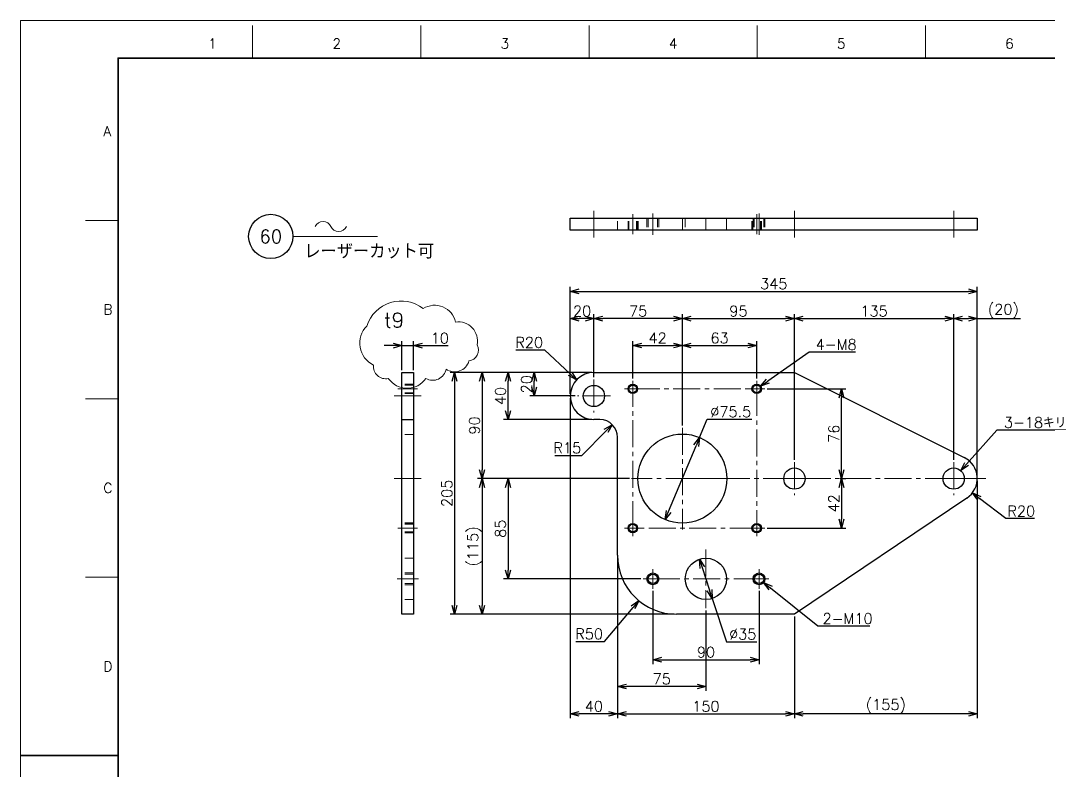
# Model space of a CAD drawing. Header units: millimetres. Extents: x 0 to 1764, y -17 to 1242.
# Drawn here: x 0 to 871, y 606 to 1242 of the extents above; entities that cross this region are included whole.
import ezdxf
from ezdxf import colors
from ezdxf.entities.mleader import LeaderData, LeaderLine
from ezdxf.enums import TextEntityAlignment as Align
from ezdxf.math import Vec2, Vec3

# ---------------------------------------------------------------- set-up
doc = ezdxf.new("R2010")
doc.units = ezdxf.units.MM
doc.header["$LTSCALE"] = 1.2
doc.header["$PDMODE"] = 99
doc.header["$PDSIZE"] = 1
doc.linetypes.add('CENTER2', pattern=[28.575, 19.05, -3.175, 3.175, -3.175])
doc.linetypes.add('HIDDEN', pattern=[9.525, 6.35, -3.175])
for name, color, linetype, lineweight in [('02_SLIM', 4, 'Continuous', 13), ('04_HIDDEN', 2, 'HIDDEN', 13), ('05_CENTER', 4, 'CENTER2', 13), ('08_DIM', 3, 'Continuous', 13), ('90_FRAME', 5, 'Continuous', 35)]:
    doc.layers.add(name, color=color, linetype=linetype, lineweight=lineweight)
doc.layers.add('10_DRAFT', color=8, linetype='Continuous', lineweight=0, plot=False)
doc.layers.add('91_BLANK', color=5, linetype='Continuous', lineweight=0, plot=False)
doc.styles.add('KSS_TXT', font='txt.shx', dxfattribs={"bigfont": 'extfont2.shx'})
doc.styles.get("Standard").update_dxf_attribs({"font": 'txt.shx', "bigfont": 'extfont2.shx'})
doc.dimstyles.new('KSS_DIM', dxfattribs={"dimscale": 3, "dimtxt": 3, "dimasz": 2.5, "dimexe": 1.25, "dimexo": 0.625, "dimtad": 1, "dimdsep": 46, "dimtxsty": 'KSS_TXT', "dimblk": 'OPEN30', "dimcen": 0, "dimazin": 2, "dimtfac": 0.75, "dimtmove": 0, "dimatfit": 3, "dimldrblk": 'OPEN30', "dimfxl": 1.25, "dimtolj": 1, "dimarcsym": 0})
doc.dimstyles.new('KSS_DIM$3', dxfattribs={"dimscale": 3, "dimtxt": 3, "dimasz": 2.5, "dimexe": 1.25, "dimexo": 0.625, "dimtad": 1, "dimtih": 1, "dimtoh": 1, "dimdsep": 46, "dimtxsty": 'KSS_TXT', "dimblk": 'OPEN30', "dimcen": 0, "dimazin": 2, "dimtfac": 0.75, "dimtofl": 0, "dimtmove": 0, "dimatfit": 3, "dimldrblk": 'OPEN30', "dimfxl": 1.25, "dimtolj": 1, "dimarcsym": 0})
doc.dimstyles.new('KSS_DIM$4', dxfattribs={"dimscale": 3, "dimtxt": 3, "dimasz": 2.5, "dimexe": 1.25, "dimexo": 0.625, "dimtad": 1, "dimtih": 1, "dimtoh": 1, "dimdsep": 46, "dimtxsty": 'KSS_TXT', "dimblk": 'OPEN30', "dimcen": 0, "dimse1": 1, "dimazin": 2, "dimtfac": 0.75, "dimtofl": 0, "dimtmove": 0, "dimatfit": 3, "dimldrblk": 'OPEN30', "dimfxl": 1.25, "dimtolj": 1, "dimarcsym": 0})

# ---------------------------------------------------------------- blocks, each defined once
blk = doc.blocks.new('AM_BALLOON1')
at = {"transparency": 16777216}
blk.add_circle((0, 0), 5, dxfattribs=at)
blk.add_attdef('B_NUMBER', text='', height=3, dxfattribs=at).set_placement((0, 0), align=Align.MIDDLE_CENTER)
blk = doc.blocks.new('_OPEN')
at = {"color": 0, "linetype": 'ByBlock'}
for p, q in [((-1, 0.17), (0, 0)), ((0, 0), (-1, -0.17)), ((0, 0), (-1, 0))]:
    blk.add_line(p, q, dxfattribs=at)
blk = doc.blocks.new('p1ba05')
for centre, start, end in [((-2.95, 0.29), 24.2276, 155.5758), ((0, 1.62), 204.2276, 335.5758)]:
    blk.add_arc(centre, 1.62, start, end)
blk = doc.blocks.new('_Open30')
at = {"color": 0, "linetype": 'ByBlock', "lineweight": -2}
for p, q in [((-1, 0.27), (0, 0)), ((0, 0), (-1, -0.27)), ((0, 0), (-1, 0))]:
    blk.add_line(p, q, dxfattribs=at)
blk = doc.blocks.new('*D143')
at = {"layer": '08_DIM', "color": 0, "lineweight": -2, "transparency": 16777216}
for p, q in [((506.05, 786.53), (506.05, 650.25)), ((656.05, 736.53), (656.05, 650.25)), ((513.55, 654), (648.55, 654))]:
    blk.add_line(p, q, dxfattribs=at)
at = {"layer": 'Defpoints', "color": 0, "transparency": 16777216}
for p in [(506.05, 788.41), (656.05, 738.41), (656.05, 654)]:
    blk.add_point(p, dxfattribs=at)
at = {"layer": '08_DIM', "color": 0, "lineweight": -2, "transparency": 16777216, "xscale": 7.5, "yscale": 7.5, "zscale": 7.5, "rotation": 180}
blk.add_blockref('_Open30', (506.05, 654), dxfattribs=at)
at = {"layer": '08_DIM', "color": 0, "lineweight": -2, "transparency": 16777216, "xscale": 7.5, "yscale": 7.5, "zscale": 7.5}
blk.add_blockref('_Open30', (656.05, 654), dxfattribs=at)
at = {"layer": '08_DIM', "color": 0, "transparency": 16777216, "insert": (581.05, 660.38), "char_height": 9, "attachment_point": 5, "style": 'KSS_TXT'}
blk.add_mtext('\\A1;150', dxfattribs=at)
blk = doc.blocks.new('M8Tz_1_1')
at = {"color": 0}
for radius in [4, 3.25]:
    blk.add_circle((0, 0), radius, dxfattribs=at)
at = {"layer": '05_CENTER'}
for p, q in [((6.92, 0), (-6.92, 0)), ((0, -6.92), (0, 6.92))]:
    blk.add_line(p, q, dxfattribs=at)
blk = doc.blocks.new('M10Tz_1_1')
at = {"color": 0}
for radius in [5, 4]:
    blk.add_circle((0, 0), radius, dxfattribs=at)
at = {"layer": '05_CENTER'}
for p, q in [((8.34, 0), (-8.34, 0)), ((0, -8.34), (0, 8.34))]:
    blk.add_line(p, q, dxfattribs=at)
blk = doc.blocks.new('*D169')
at = {"layer": '08_DIM', "color": 0, "lineweight": -2, "transparency": 16777216}
for p, q in [((323.25, 945.28), (323.25, 969.82)), ((333.25, 945.28), (333.25, 969.82)), ((315.75, 966.07), (308.25, 966.07)), ((323.25, 966.07), (333.25, 966.07)), ((340.75, 966.07), (362.5, 966.07))]:
    blk.add_line(p, q, dxfattribs=at)
at = {"layer": 'Defpoints', "color": 0, "transparency": 16777216}
for p in [(333.25, 966.07), (323.25, 943.41), (333.25, 943.41)]:
    blk.add_point(p, dxfattribs=at)
at = {"layer": '08_DIM', "color": 0, "lineweight": -2, "transparency": 16777216, "xscale": 7.5, "yscale": 7.5, "zscale": 7.5}
blk.add_blockref('_Open30', (323.25, 966.07), dxfattribs=at)
at = {"layer": '08_DIM', "color": 0, "lineweight": -2, "transparency": 16777216, "xscale": 7.5, "yscale": 7.5, "zscale": 7.5, "rotation": 180}
blk.add_blockref('_Open30', (333.25, 966.07), dxfattribs=at)
at = {"layer": '08_DIM', "color": 0, "transparency": 16777216, "insert": (355.38, 972.44), "char_height": 9, "attachment_point": 5, "style": 'KSS_TXT'}
blk.add_mtext('\\A1;10', dxfattribs=at)
blk = doc.blocks.new('*D170')
at = {"layer": '08_DIM', "color": 0, "lineweight": -2, "transparency": 16777216}
for p, q in [((516.11, 853.41), (409.5, 853.41)), ((413.25, 845.91), (413.25, 775.91)), ((525.83, 768.41), (409.5, 768.41))]:
    blk.add_line(p, q, dxfattribs=at)
at = {"layer": 'Defpoints', "color": 0, "transparency": 16777216}
for p in [(517.99, 853.41), (413.25, 768.41), (527.7, 768.41)]:
    blk.add_point(p, dxfattribs=at)
at = {"layer": '08_DIM', "color": 0, "lineweight": -2, "transparency": 16777216, "xscale": 7.5, "yscale": 7.5, "zscale": 7.5}
for p, rotation in [((413.25, 853.41), 90), ((413.25, 768.41), 270)]:
    blk.add_blockref('_Open30', p, dxfattribs=dict(at, rotation=rotation))
at = {"layer": '08_DIM', "color": 0, "transparency": 16777216, "insert": (406.88, 810.91), "char_height": 9, "attachment_point": 5, "rotation": 90, "style": 'KSS_TXT'}
blk.add_mtext('\\A1;85', dxfattribs=at)
blk = doc.blocks.new('*D171')
at = {"layer": '08_DIM', "color": 0, "lineweight": -2, "transparency": 16777216}
for p, q in [((466.05, 921.53), (466.05, 650.25)), ((506.05, 786.53), (506.05, 650.25)), ((498.55, 654), (473.55, 654))]:
    blk.add_line(p, q, dxfattribs=at)
at = {"layer": 'Defpoints', "color": 0, "transparency": 16777216}
for p in [(466.05, 923.41), (506.05, 788.41), (466.05, 654)]:
    blk.add_point(p, dxfattribs=at)
at = {"layer": '08_DIM', "color": 0, "lineweight": -2, "transparency": 16777216, "xscale": 7.5, "yscale": 7.5, "zscale": 7.5, "rotation": 180}
blk.add_blockref('_Open30', (466.05, 654), dxfattribs=at)
at = {"layer": '08_DIM', "color": 0, "lineweight": -2, "transparency": 16777216, "xscale": 7.5, "yscale": 7.5, "zscale": 7.5}
blk.add_blockref('_Open30', (506.05, 654), dxfattribs=at)
at = {"layer": '08_DIM', "color": 0, "transparency": 16777216, "insert": (486.05, 660.38), "char_height": 9, "attachment_point": 5, "style": 'KSS_TXT'}
blk.add_mtext('\\A1;40', dxfattribs=at)
blk = doc.blocks.new('*D179')
at = {"layer": '08_DIM', "color": 0, "lineweight": -2, "transparency": 16777216}
for p, q in [((466.05, 925.28), (466.05, 1015.85)), ((473.55, 1012.1), (803.55, 1012.1)), ((811.05, 855.28), (811.05, 1015.85))]:
    blk.add_line(p, q, dxfattribs=at)
at = {"layer": 'Defpoints', "color": 0, "transparency": 16777216}
for p in [(811.05, 1012.1), (466.05, 923.41), (811.05, 853.41)]:
    blk.add_point(p, dxfattribs=at)
at = {"layer": '08_DIM', "color": 0, "lineweight": -2, "transparency": 16777216, "xscale": 7.5, "yscale": 7.5, "zscale": 7.5, "rotation": 180}
blk.add_blockref('_Open30', (466.05, 1012.1), dxfattribs=at)
at = {"layer": '08_DIM', "color": 0, "lineweight": -2, "transparency": 16777216, "xscale": 7.5, "yscale": 7.5, "zscale": 7.5}
blk.add_blockref('_Open30', (811.05, 1012.1), dxfattribs=at)
at = {"layer": '08_DIM', "color": 0, "transparency": 16777216, "insert": (638.55, 1018.48), "char_height": 9, "attachment_point": 5, "style": 'KSS_TXT'}
blk.add_mtext('\\A1;345', dxfattribs=at)
blk = doc.blocks.new('*D180')
at = {"layer": '08_DIM', "color": 0, "lineweight": -2, "transparency": 16777216}
for p, q in [((466.05, 925.28), (466.05, 992.72)), ((478.55, 988.97), (473.55, 988.97)), ((486.05, 939.32), (486.05, 992.72))]:
    blk.add_line(p, q, dxfattribs=at)
at = {"layer": 'Defpoints', "color": 0, "transparency": 16777216}
for p in [(466.05, 988.97), (486.05, 937.44), (466.05, 923.41)]:
    blk.add_point(p, dxfattribs=at)
at = {"layer": '08_DIM', "color": 0, "lineweight": -2, "transparency": 16777216, "xscale": 7.5, "yscale": 7.5, "zscale": 7.5, "rotation": 180}
blk.add_blockref('_Open30', (466.05, 988.97), dxfattribs=at)
at = {"layer": '08_DIM', "color": 0, "lineweight": -2, "transparency": 16777216, "xscale": 7.5, "yscale": 7.5, "zscale": 7.5}
blk.add_blockref('_Open30', (486.05, 988.97), dxfattribs=at)
at = {"layer": '08_DIM', "color": 0, "transparency": 16777216, "insert": (476.05, 995.34), "char_height": 9, "attachment_point": 5, "style": 'KSS_TXT'}
blk.add_mtext('\\A1;20', dxfattribs=at)
blk = doc.blocks.new('*D181')
at = {"layer": '08_DIM', "color": 0, "lineweight": -2, "transparency": 16777216}
for p, q in [((656.05, 869.32), (656.05, 992.72)), ((663.55, 988.97), (783.55, 988.97)), ((791.05, 869.32), (791.05, 992.72))]:
    blk.add_line(p, q, dxfattribs=at)
at = {"layer": 'Defpoints', "color": 0, "transparency": 16777216}
for p in [(791.05, 988.97), (656.05, 867.44), (791.05, 867.44)]:
    blk.add_point(p, dxfattribs=at)
at = {"layer": '08_DIM', "color": 0, "lineweight": -2, "transparency": 16777216, "xscale": 7.5, "yscale": 7.5, "zscale": 7.5, "rotation": 180}
blk.add_blockref('_Open30', (656.05, 988.97), dxfattribs=at)
at = {"layer": '08_DIM', "color": 0, "lineweight": -2, "transparency": 16777216, "xscale": 7.5, "yscale": 7.5, "zscale": 7.5}
blk.add_blockref('_Open30', (791.05, 988.97), dxfattribs=at)
at = {"layer": '08_DIM', "color": 0, "transparency": 16777216, "insert": (723.55, 995.34), "char_height": 9, "attachment_point": 5, "style": 'KSS_TXT'}
blk.add_mtext('\\A1;135', dxfattribs=at)
blk = doc.blocks.new('*D182')
at = {"layer": '08_DIM', "color": 0, "lineweight": -2, "transparency": 16777216}
for p, q in [((561.05, 898.34), (561.05, 992.72)), ((568.55, 988.97), (648.55, 988.97)), ((656.05, 869.32), (656.05, 992.72))]:
    blk.add_line(p, q, dxfattribs=at)
at = {"layer": 'Defpoints', "color": 0, "transparency": 16777216}
for p in [(656.05, 988.97), (561.05, 896.46), (656.05, 867.44)]:
    blk.add_point(p, dxfattribs=at)
at = {"layer": '08_DIM', "color": 0, "lineweight": -2, "transparency": 16777216, "xscale": 7.5, "yscale": 7.5, "zscale": 7.5, "rotation": 180}
blk.add_blockref('_Open30', (561.05, 988.97), dxfattribs=at)
at = {"layer": '08_DIM', "color": 0, "lineweight": -2, "transparency": 16777216, "xscale": 7.5, "yscale": 7.5, "zscale": 7.5}
blk.add_blockref('_Open30', (656.05, 988.97), dxfattribs=at)
at = {"layer": '08_DIM', "color": 0, "transparency": 16777216, "insert": (608.55, 995.34), "char_height": 9, "attachment_point": 5, "style": 'KSS_TXT'}
blk.add_mtext('\\A1;95', dxfattribs=at)
blk = doc.blocks.new('*D183')
at = {"layer": '08_DIM', "color": 0, "lineweight": -2, "transparency": 16777216}
for p, q in [((484.17, 943.41), (364.08, 943.41)), ((367.83, 935.91), (367.83, 745.91)), ((554.17, 738.41), (364.08, 738.41))]:
    blk.add_line(p, q, dxfattribs=at)
at = {"layer": 'Defpoints', "color": 0, "transparency": 16777216}
for p in [(486.05, 943.41), (367.83, 738.41), (556.05, 738.41)]:
    blk.add_point(p, dxfattribs=at)
at = {"layer": '08_DIM', "color": 0, "lineweight": -2, "transparency": 16777216, "xscale": 7.5, "yscale": 7.5, "zscale": 7.5}
for p, rotation in [((367.83, 943.41), 90), ((367.83, 738.41), 270)]:
    blk.add_blockref('_Open30', p, dxfattribs=dict(at, rotation=rotation))
at = {"layer": '08_DIM', "color": 0, "transparency": 16777216, "insert": (361.45, 840.91), "char_height": 9, "attachment_point": 5, "rotation": 90, "style": 'KSS_TXT'}
blk.add_mtext('\\A1;205', dxfattribs=at)
blk = doc.blocks.new('*D184')
at = {"layer": '08_DIM', "color": 0, "lineweight": -2, "transparency": 16777216}
for p, q in [((516.11, 853.41), (387.44, 853.41)), ((391.19, 845.91), (391.19, 745.91)), ((554.17, 738.41), (387.44, 738.41))]:
    blk.add_line(p, q, dxfattribs=at)
at = {"layer": 'Defpoints', "color": 0, "transparency": 16777216}
for p in [(517.99, 853.41), (391.19, 738.41), (556.05, 738.41)]:
    blk.add_point(p, dxfattribs=at)
at = {"layer": '08_DIM', "color": 0, "lineweight": -2, "transparency": 16777216, "xscale": 7.5, "yscale": 7.5, "zscale": 7.5}
for p, rotation in [((391.19, 853.41), 90), ((391.19, 738.41), 270)]:
    blk.add_blockref('_Open30', p, dxfattribs=dict(at, rotation=rotation))
at = {"layer": '08_DIM', "color": 0, "transparency": 16777216, "insert": (384.82, 795.91), "char_height": 9, "attachment_point": 5, "rotation": 90, "style": 'KSS_TXT'}
blk.add_mtext('\\A1;(115)', dxfattribs=at)
blk = doc.blocks.new('*D185')
at = {"layer": '08_DIM', "color": 0, "lineweight": -2, "transparency": 16777216}
for p, q in [((811.05, 851.53), (811.05, 650.25)), ((656.05, 736.53), (656.05, 650.25)), ((803.55, 654), (663.55, 654))]:
    blk.add_line(p, q, dxfattribs=at)
at = {"layer": 'Defpoints', "color": 0, "transparency": 16777216}
for p in [(811.05, 853.41), (656.05, 738.41), (656.05, 654)]:
    blk.add_point(p, dxfattribs=at)
at = {"layer": '08_DIM', "color": 0, "lineweight": -2, "transparency": 16777216, "xscale": 7.5, "yscale": 7.5, "zscale": 7.5, "rotation": 180}
blk.add_blockref('_Open30', (656.05, 654), dxfattribs=at)
at = {"layer": '08_DIM', "color": 0, "lineweight": -2, "transparency": 16777216, "xscale": 7.5, "yscale": 7.5, "zscale": 7.5}
blk.add_blockref('_Open30', (811.05, 654), dxfattribs=at)
at = {"layer": '08_DIM', "color": 0, "transparency": 16777216, "insert": (733.55, 660.38), "char_height": 9, "attachment_point": 5, "style": 'KSS_TXT'}
blk.add_mtext('\\A1;(155)', dxfattribs=at)
blk = doc.blocks.new('*D186')
at = {"layer": '08_DIM', "color": 0, "lineweight": -2, "transparency": 16777216}
for p, q in [((536.05, 758.19), (536.05, 696.13)), ((626.05, 758.19), (626.05, 696.13)), ((543.55, 699.88), (618.55, 699.88))]:
    blk.add_line(p, q, dxfattribs=at)
at = {"layer": 'Defpoints', "color": 0, "transparency": 16777216}
for p in [(536.05, 760.07), (626.05, 760.07), (626.05, 699.88)]:
    blk.add_point(p, dxfattribs=at)
at = {"layer": '08_DIM', "color": 0, "lineweight": -2, "transparency": 16777216, "xscale": 7.5, "yscale": 7.5, "zscale": 7.5, "rotation": 180}
blk.add_blockref('_Open30', (536.05, 699.88), dxfattribs=at)
at = {"layer": '08_DIM', "color": 0, "lineweight": -2, "transparency": 16777216, "xscale": 7.5, "yscale": 7.5, "zscale": 7.5}
blk.add_blockref('_Open30', (626.05, 699.88), dxfattribs=at)
at = {"layer": '08_DIM', "color": 0, "transparency": 16777216, "insert": (581.05, 706.25), "char_height": 9, "attachment_point": 5, "style": 'KSS_TXT'}
blk.add_mtext('\\A1;90', dxfattribs=at)
blk = doc.blocks.new('*D187')
at = {"layer": '08_DIM', "color": 0, "lineweight": -2, "transparency": 16777216}
for p, q in [((506.05, 786.53), (506.05, 673.46)), ((581.05, 741.7), (581.05, 673.46)), ((573.55, 677.21), (513.55, 677.21))]:
    blk.add_line(p, q, dxfattribs=at)
at = {"layer": 'Defpoints', "color": 0, "transparency": 16777216}
for p in [(506.05, 788.41), (581.05, 743.58), (506.05, 677.21)]:
    blk.add_point(p, dxfattribs=at)
at = {"layer": '08_DIM', "color": 0, "lineweight": -2, "transparency": 16777216, "xscale": 7.5, "yscale": 7.5, "zscale": 7.5, "rotation": 180}
blk.add_blockref('_Open30', (506.05, 677.21), dxfattribs=at)
at = {"layer": '08_DIM', "color": 0, "lineweight": -2, "transparency": 16777216, "xscale": 7.5, "yscale": 7.5, "zscale": 7.5}
blk.add_blockref('_Open30', (581.05, 677.21), dxfattribs=at)
at = {"layer": '08_DIM', "color": 0, "transparency": 16777216, "insert": (543.55, 683.58), "char_height": 9, "attachment_point": 5, "style": 'KSS_TXT'}
blk.add_mtext('\\A1;75', dxfattribs=at)
blk = doc.blocks.new('*D188')
at = {"layer": '08_DIM', "color": 0, "lineweight": -2, "transparency": 16777216}
for p, q in [((486.05, 939.32), (486.05, 992.72)), ((553.55, 988.97), (493.55, 988.97)), ((561.05, 898.34), (561.05, 992.72))]:
    blk.add_line(p, q, dxfattribs=at)
at = {"layer": 'Defpoints', "color": 0, "transparency": 16777216}
for p in [(486.05, 988.97), (486.05, 937.44), (561.05, 896.46)]:
    blk.add_point(p, dxfattribs=at)
at = {"layer": '08_DIM', "color": 0, "lineweight": -2, "transparency": 16777216, "xscale": 7.5, "yscale": 7.5, "zscale": 7.5, "rotation": 180}
blk.add_blockref('_Open30', (486.05, 988.97), dxfattribs=at)
at = {"layer": '08_DIM', "color": 0, "lineweight": -2, "transparency": 16777216, "xscale": 7.5, "yscale": 7.5, "zscale": 7.5}
blk.add_blockref('_Open30', (561.05, 988.97), dxfattribs=at)
at = {"layer": '08_DIM', "color": 0, "transparency": 16777216, "insert": (523.55, 995.34), "char_height": 9, "attachment_point": 5, "style": 'KSS_TXT'}
blk.add_mtext('\\A1;75', dxfattribs=at)
blk = doc.blocks.new('*D189')
at = {"layer": '08_DIM', "color": 0, "lineweight": -2, "transparency": 16777216}
for p, q in [((561.05, 932.34), (561.05, 969.94)), ((624.05, 938.2), (624.05, 969.94)), ((568.55, 966.19), (616.55, 966.19))]:
    blk.add_line(p, q, dxfattribs=at)
at = {"layer": 'Defpoints', "color": 0, "transparency": 16777216}
for p in [(624.05, 966.19), (624.05, 936.33), (561.05, 930.46)]:
    blk.add_point(p, dxfattribs=at)
at = {"layer": '08_DIM', "color": 0, "lineweight": -2, "transparency": 16777216, "xscale": 7.5, "yscale": 7.5, "zscale": 7.5, "rotation": 180}
blk.add_blockref('_Open30', (561.05, 966.19), dxfattribs=at)
at = {"layer": '08_DIM', "color": 0, "lineweight": -2, "transparency": 16777216, "xscale": 7.5, "yscale": 7.5, "zscale": 7.5}
blk.add_blockref('_Open30', (624.05, 966.19), dxfattribs=at)
at = {"layer": '08_DIM', "color": 0, "transparency": 16777216, "insert": (592.55, 972.56), "char_height": 9, "attachment_point": 5, "style": 'KSS_TXT'}
blk.add_mtext('\\A1;63', dxfattribs=at)
blk = doc.blocks.new('*D190')
at = {"layer": '08_DIM', "color": 0, "lineweight": -2, "transparency": 16777216}
for p, q in [((632.84, 929.41), (699.62, 929.41)), ((695.87, 860.91), (695.87, 921.91)), ((694.69, 853.41), (699.62, 853.41))]:
    blk.add_line(p, q, dxfattribs=at)
at = {"layer": 'Defpoints', "color": 0, "transparency": 16777216}
for p in [(630.97, 929.41), (695.87, 929.41), (692.81, 853.41)]:
    blk.add_point(p, dxfattribs=at)
at = {"layer": '08_DIM', "color": 0, "lineweight": -2, "transparency": 16777216, "xscale": 7.5, "yscale": 7.5, "zscale": 7.5}
for p, rotation in [((695.87, 929.41), 90), ((695.87, 853.41), 270)]:
    blk.add_blockref('_Open30', p, dxfattribs=dict(at, rotation=rotation))
at = {"layer": '08_DIM', "color": 0, "transparency": 16777216, "insert": (689.49, 891.41), "char_height": 9, "attachment_point": 5, "rotation": 90, "style": 'KSS_TXT'}
blk.add_mtext('\\A1;76', dxfattribs=at)
blk = doc.blocks.new('*D191')
at = {"layer": '08_DIM', "color": 0, "lineweight": -2, "transparency": 16777216}
for p, q in [((484.17, 943.41), (431.6, 943.41)), ((435.35, 930.91), (435.35, 935.91)), ((470.13, 923.41), (431.6, 923.41))]:
    blk.add_line(p, q, dxfattribs=at)
at = {"layer": 'Defpoints', "color": 0, "transparency": 16777216}
for p in [(435.35, 943.41), (486.05, 943.41), (472.01, 923.41)]:
    blk.add_point(p, dxfattribs=at)
at = {"layer": '08_DIM', "color": 0, "lineweight": -2, "transparency": 16777216, "xscale": 7.5, "yscale": 7.5, "zscale": 7.5}
for p, rotation in [((435.35, 943.41), 90), ((435.35, 923.41), 270)]:
    blk.add_blockref('_Open30', p, dxfattribs=dict(at, rotation=rotation))
at = {"layer": '08_DIM', "color": 0, "transparency": 16777216, "insert": (428.98, 933.41), "char_height": 9, "attachment_point": 5, "rotation": 90, "style": 'KSS_TXT'}
blk.add_mtext('\\A1;20', dxfattribs=at)
blk = doc.blocks.new('*D192')
at = {"layer": '08_DIM', "color": 0, "lineweight": -2, "transparency": 16777216}
for p, q in [((484.17, 943.41), (409.5, 943.41)), ((413.25, 910.91), (413.25, 935.91)), ((484.17, 903.41), (409.5, 903.41))]:
    blk.add_line(p, q, dxfattribs=at)
at = {"layer": 'Defpoints', "color": 0, "transparency": 16777216}
for p in [(413.25, 943.41), (486.05, 943.41), (486.05, 903.41)]:
    blk.add_point(p, dxfattribs=at)
at = {"layer": '08_DIM', "color": 0, "lineweight": -2, "transparency": 16777216, "xscale": 7.5, "yscale": 7.5, "zscale": 7.5}
for p, rotation in [((413.25, 943.41), 90), ((413.25, 903.41), 270)]:
    blk.add_blockref('_Open30', p, dxfattribs=dict(at, rotation=rotation))
at = {"layer": '08_DIM', "color": 0, "transparency": 16777216, "insert": (406.88, 923.41), "char_height": 9, "attachment_point": 5, "rotation": 90, "style": 'KSS_TXT'}
blk.add_mtext('\\A1;40', dxfattribs=at)
blk = doc.blocks.new('*D193')
at = {"layer": '08_DIM', "color": 0, "lineweight": -2, "transparency": 16777216}
for p, q in [((484.17, 943.41), (387.44, 943.41)), ((391.19, 935.91), (391.19, 860.91)), ((516.11, 853.41), (387.44, 853.41))]:
    blk.add_line(p, q, dxfattribs=at)
at = {"layer": 'Defpoints', "color": 0, "transparency": 16777216}
for p in [(486.05, 943.41), (391.19, 853.41), (517.99, 853.41)]:
    blk.add_point(p, dxfattribs=at)
at = {"layer": '08_DIM', "color": 0, "lineweight": -2, "transparency": 16777216, "xscale": 7.5, "yscale": 7.5, "zscale": 7.5}
for p, rotation in [((391.19, 943.41), 90), ((391.19, 853.41), 270)]:
    blk.add_blockref('_Open30', p, dxfattribs=dict(at, rotation=rotation))
at = {"layer": '08_DIM', "color": 0, "transparency": 16777216, "insert": (384.82, 898.41), "char_height": 9, "attachment_point": 5, "rotation": 90, "style": 'KSS_TXT'}
blk.add_mtext('\\A1;90', dxfattribs=at)
blk = doc.blocks.new('*D194')
at = {"layer": '08_DIM', "color": 0, "lineweight": -2, "transparency": 16777216}
for p, q in [((519.05, 938.2), (519.05, 969.94)), ((561.05, 932.34), (561.05, 969.94)), ((526.55, 966.19), (553.55, 966.19))]:
    blk.add_line(p, q, dxfattribs=at)
at = {"layer": 'Defpoints', "color": 0, "transparency": 16777216}
for p in [(561.05, 966.19), (519.05, 936.33), (561.05, 930.46)]:
    blk.add_point(p, dxfattribs=at)
at = {"layer": '08_DIM', "color": 0, "lineweight": -2, "transparency": 16777216, "xscale": 7.5, "yscale": 7.5, "zscale": 7.5, "rotation": 180}
blk.add_blockref('_Open30', (519.05, 966.19), dxfattribs=at)
at = {"layer": '08_DIM', "color": 0, "lineweight": -2, "transparency": 16777216, "xscale": 7.5, "yscale": 7.5, "zscale": 7.5}
blk.add_blockref('_Open30', (561.05, 966.19), dxfattribs=at)
at = {"layer": '08_DIM', "color": 0, "transparency": 16777216, "insert": (540.05, 972.56), "char_height": 9, "attachment_point": 5, "style": 'KSS_TXT'}
blk.add_mtext('\\A1;42', dxfattribs=at)
blk = doc.blocks.new('*D195')
at = {"layer": '08_DIM', "color": 0, "lineweight": -2, "transparency": 16777216}
for p, q in [((694.69, 853.41), (699.62, 853.41)), ((695.87, 845.91), (695.87, 818.91)), ((632.84, 811.41), (699.62, 811.41))]:
    blk.add_line(p, q, dxfattribs=at)
at = {"layer": 'Defpoints', "color": 0, "transparency": 16777216}
for p in [(692.81, 853.41), (630.97, 811.41), (695.87, 811.41)]:
    blk.add_point(p, dxfattribs=at)
at = {"layer": '08_DIM', "color": 0, "lineweight": -2, "transparency": 16777216, "xscale": 7.5, "yscale": 7.5, "zscale": 7.5}
for p, rotation in [((695.87, 853.41), 90), ((695.87, 811.41), 270)]:
    blk.add_blockref('_Open30', p, dxfattribs=dict(at, rotation=rotation))
at = {"layer": '08_DIM', "color": 0, "transparency": 16777216, "insert": (689.49, 832.41), "char_height": 9, "attachment_point": 5, "rotation": 90, "style": 'KSS_TXT'}
blk.add_mtext('\\A1;42', dxfattribs=at)
blk = doc.blocks.new('*D196')
at = {"layer": '08_DIM', "color": 0, "lineweight": -2, "transparency": 16777216}
for p, q in [((835.2, 819.44), (812.84, 836.64)), ((859.58, 819.44), (835.2, 819.44))]:
    blk.add_line(p, q, dxfattribs=at)
at = {"layer": 'Defpoints', "color": 0, "transparency": 16777216}
for p in [(791.05, 853.41), (806.9, 841.21)]:
    blk.add_point(p, dxfattribs=at)
at = {"layer": '08_DIM', "color": 0, "lineweight": -2, "transparency": 16777216, "xscale": 7.5, "yscale": 7.5, "zscale": 7.5, "rotation": 142.4337207721299}
blk.add_blockref('_Open30', (806.9, 841.21), dxfattribs=at)
at = {"layer": '08_DIM', "color": 0, "transparency": 16777216, "insert": (848.33, 825.82), "char_height": 9, "attachment_point": 5, "style": 'KSS_TXT'}
blk.add_mtext('\\A1;R20', dxfattribs=at)
blk = doc.blocks.new('*D197')
at = {"layer": '08_DIM', "color": 0, "lineweight": -2, "transparency": 16777216}
for p, q in [((419.92, 962.4), (444.3, 962.4)), ((444.3, 962.4), (465.95, 942.18))]:
    blk.add_line(p, q, dxfattribs=at)
at = {"layer": 'Defpoints', "color": 0, "transparency": 16777216}
for p in [(471.43, 937.06), (486.05, 923.41)]:
    blk.add_point(p, dxfattribs=at)
at = {"layer": '08_DIM', "color": 0, "lineweight": -2, "transparency": 16777216, "xscale": 7.5, "yscale": 7.5, "zscale": 7.5, "rotation": 316.952472186581}
blk.add_blockref('_Open30', (471.43, 937.06), dxfattribs=at)
at = {"layer": '08_DIM', "color": 0, "transparency": 16777216, "insert": (431.17, 968.78), "char_height": 9, "attachment_point": 5, "style": 'KSS_TXT'}
blk.add_mtext('\\A1;R20', dxfattribs=at)
blk = doc.blocks.new('*D198')
at = {"layer": '08_DIM', "color": 0, "lineweight": -2, "transparency": 16777216}
for p, q in [((475.87, 873.05), (496.32, 893.74)), ((452.99, 873.05), (475.87, 873.05))]:
    blk.add_line(p, q, dxfattribs=at)
at = {"layer": 'Defpoints', "color": 0, "transparency": 16777216}
for p in [(491.05, 888.41), (480.5, 877.74)]:
    blk.add_point(p, dxfattribs=at)
at = {"layer": '08_DIM', "color": 0, "lineweight": -2, "transparency": 16777216, "xscale": 7.5, "yscale": 7.5, "zscale": 7.5, "rotation": 45.33761235152977}
blk.add_blockref('_Open30', (501.59, 899.08), dxfattribs=at)
at = {"layer": '08_DIM', "color": 0, "transparency": 16777216, "insert": (463.49, 879.42), "char_height": 9, "attachment_point": 5, "style": 'KSS_TXT'}
blk.add_mtext('\\A1;R15', dxfattribs=at)
blk = doc.blocks.new('*D199')
at = {"layer": '08_DIM', "color": 0, "lineweight": -2, "transparency": 16777216}
for p, q in [((495.1, 715.39), (519.2, 744.26)), ((470.73, 715.39), (495.1, 715.39))]:
    blk.add_line(p, q, dxfattribs=at)
at = {"layer": 'Defpoints', "color": 0, "transparency": 16777216}
for p in [(556.05, 788.41), (524.01, 750.02)]:
    blk.add_point(p, dxfattribs=at)
at = {"layer": '08_DIM', "color": 0, "lineweight": -2, "transparency": 16777216, "xscale": 7.5, "yscale": 7.5, "zscale": 7.5, "rotation": 50.15106140662675}
blk.add_blockref('_Open30', (524.01, 750.02), dxfattribs=at)
at = {"layer": '08_DIM', "color": 0, "transparency": 16777216, "insert": (481.98, 721.76), "char_height": 9, "attachment_point": 5, "style": 'KSS_TXT'}
blk.add_mtext('\\A1;R50', dxfattribs=at)
blk = doc.blocks.new('*D200')
at = {"layer": '08_DIM', "color": 0, "lineweight": -2, "transparency": 16777216}
for p, q in [((575.67, 888.21), (582.17, 903.7)), ((582.17, 903.7), (620.05, 903.7)), ((549.33, 825.52), (572.76, 881.3))]:
    blk.add_line(p, q, dxfattribs=at)
at = {"layer": 'Defpoints', "color": 0, "transparency": 16777216}
for p in [(575.67, 888.21), (546.43, 818.6)]:
    blk.add_point(p, dxfattribs=at)
at = {"layer": '08_DIM', "color": 0, "lineweight": -2, "transparency": 16777216, "xscale": 7.5, "yscale": 7.5, "zscale": 7.5}
for p, rotation in [((575.67, 888.21), 67.2139233659561), ((546.43, 818.6), 247.2139233659561)]:
    blk.add_blockref('_Open30', p, dxfattribs=dict(at, rotation=rotation))
at = {"layer": '08_DIM', "color": 0, "transparency": 16777216, "insert": (602.05, 910.07), "char_height": 9, "attachment_point": 5, "style": 'KSS_TXT'}
blk.add_mtext('\\A1;%%C75.5', dxfattribs=at)
blk = doc.blocks.new('*D201')
at = {"layer": '08_DIM', "color": 0, "lineweight": -2, "transparency": 16777216}
for p, q in [((577.96, 777.92), (584.13, 758.9)), ((586.45, 751.76), (598.35, 715.12)), ((598.35, 715.12), (624.22, 715.12))]:
    blk.add_line(p, q, dxfattribs=at)
at = {"layer": 'Defpoints', "color": 0, "transparency": 16777216}
for p in [(575.64, 785.05), (586.45, 751.76)]:
    blk.add_point(p, dxfattribs=at)
at = {"layer": '08_DIM', "color": 0, "lineweight": -2, "transparency": 16777216, "xscale": 7.5, "yscale": 7.5, "zscale": 7.5}
for p, rotation in [((575.64, 785.05), 107.9911518152264), ((586.45, 751.76), 287.9911518152263)]:
    blk.add_blockref('_Open30', p, dxfattribs=dict(at, rotation=rotation))
at = {"layer": '08_DIM', "color": 0, "transparency": 16777216, "insert": (612.22, 721.5), "char_height": 9, "attachment_point": 5, "style": 'KSS_TXT'}
blk.add_mtext('\\A1;%%C35', dxfattribs=at)
blk = doc.blocks.new('*D202')
at = {"layer": '08_DIM', "color": 0, "lineweight": -2, "transparency": 16777216}
for p, q in [((668.54, 960.62), (633.46, 936.01)), ((707.91, 960.62), (668.54, 960.62))]:
    blk.add_line(p, q, dxfattribs=at)
at = {"layer": 'Defpoints', "color": 0, "transparency": 16777216}
for p in [(620.77, 927.11), (627.32, 931.7)]:
    blk.add_point(p, dxfattribs=at)
at = {"layer": '08_DIM', "color": 0, "lineweight": -2, "transparency": 16777216, "xscale": 7.5, "yscale": 7.5, "zscale": 7.5, "rotation": 215.0520860465709}
blk.add_blockref('_Open30', (627.32, 931.7), dxfattribs=at)
at = {"layer": '08_DIM', "color": 0, "transparency": 16777216, "insert": (691.41, 967), "char_height": 9, "attachment_point": 5, "style": 'KSS_TXT'}
blk.add_mtext('\\A1;4-M8', dxfattribs=at)
blk = doc.blocks.new('*D203')
at = {"layer": '08_DIM', "color": 0, "lineweight": -2, "transparency": 16777216}
for p, q in [((676.01, 728.35), (635.8, 760.59)), ((719.88, 728.35), (676.01, 728.35))]:
    blk.add_line(p, q, dxfattribs=at)
at = {"layer": 'Defpoints', "color": 0, "transparency": 16777216}
for p in [(622.14, 771.53), (629.95, 765.28)]:
    blk.add_point(p, dxfattribs=at)
at = {"layer": '08_DIM', "color": 0, "lineweight": -2, "transparency": 16777216, "xscale": 7.5, "yscale": 7.5, "zscale": 7.5, "rotation": 141.2777189772898}
blk.add_blockref('_Open30', (629.95, 765.28), dxfattribs=at)
at = {"layer": '08_DIM', "color": 0, "transparency": 16777216, "insert": (701.13, 734.72), "char_height": 9, "attachment_point": 5, "style": 'KSS_TXT'}
blk.add_mtext('\\A1;2-M10', dxfattribs=at)
blk = doc.blocks.new('*D204')
at = {"layer": '08_DIM', "color": 0, "lineweight": -2, "transparency": 16777216}
for p, q in [((827.66, 894.52), (802.02, 865.73)), ((886.23, 894.52), (827.66, 894.52))]:
    blk.add_line(p, q, dxfattribs=at)
at = {"layer": 'Defpoints', "color": 0, "transparency": 16777216}
for p in [(797.03, 860.13), (785.06, 846.69)]:
    blk.add_point(p, dxfattribs=at)
at = {"layer": '08_DIM', "color": 0, "lineweight": -2, "transparency": 16777216, "xscale": 7.5, "yscale": 7.5, "zscale": 7.5, "rotation": 228.3152698209892}
blk.add_blockref('_Open30', (797.03, 860.13), dxfattribs=at)
at = {"layer": '08_DIM', "color": 0, "transparency": 16777216, "insert": (860.13, 900.9), "char_height": 9, "attachment_point": 5, "style": 'KSS_TXT'}
blk.add_mtext('\\A1;3-18キリ', dxfattribs=at)
blk = doc.blocks.new('*D205')
at = {"layer": '08_DIM', "color": 0, "lineweight": -2, "transparency": 16777216}
for p, q in [((791.05, 869.32), (791.05, 992.72)), ((798.55, 988.97), (803.55, 988.97)), ((811.05, 855.28), (811.05, 992.72)), ((811.05, 988.97), (847.8, 988.97))]:
    blk.add_line(p, q, dxfattribs=at)
at = {"layer": 'Defpoints', "color": 0, "transparency": 16777216}
for p in [(811.05, 988.97), (791.05, 867.44), (811.05, 853.41)]:
    blk.add_point(p, dxfattribs=at)
at = {"layer": '08_DIM', "color": 0, "lineweight": -2, "transparency": 16777216, "xscale": 7.5, "yscale": 7.5, "zscale": 7.5, "rotation": 180}
blk.add_blockref('_Open30', (791.05, 988.97), dxfattribs=at)
at = {"layer": '08_DIM', "color": 0, "lineweight": -2, "transparency": 16777216, "xscale": 7.5, "yscale": 7.5, "zscale": 7.5}
blk.add_blockref('_Open30', (811.05, 988.97), dxfattribs=at)
at = {"layer": '08_DIM', "color": 0, "transparency": 16777216, "insert": (833.17, 995.34), "char_height": 9, "attachment_point": 5, "style": 'KSS_TXT'}
blk.add_mtext('\\A1;(20)', dxfattribs=at)

msp = doc.modelspace()

# ---------------------------------------------------------------- linework, layer by layer
at = {"color": 0}
for p, q in [((486.046, 943.407), (656.046, 943.407)), ((656.046, 943.407), (800.004, 871.288)), ((323.253, 903.407), (333.253, 903.407)), ((491.046, 903.407), (486.046, 903.407)), ((506.046, 788.407), (506.046, 888.407)), ((802.215, 836.816), (656.046, 738.407)), ((656.046, 738.407), (556.046, 738.407))]:
    msp.add_line(p, q, dxfattribs=at)
for points in [[(466.046, 1064.08), (466.046, 1074.08), (811.046, 1074.08), (811.046, 1064.08)], [(333.253, 943.407), (333.253, 738.407), (323.253, 738.407), (323.253, 943.407)]]:
    msp.add_lwpolyline(points, close=True, dxfattribs=at)
for centre, radius in [((486.046, 923.407), 9), ((561.046, 853.407), 37.75), ((656.046, 853.407), 9), ((791.046, 853.407), 9), ((581.046, 768.407), 17.5)]:
    msp.add_circle(centre, radius, dxfattribs=at)
for centre, radius, start, end in [((486.046, 923.407), 20, 90, 270), ((491.046, 888.407), 15, 0, 90), ((791.046, 853.407), 20, 303.950669, 63.390604), ((556.046, 788.407), 50, 180, 270)]:
    msp.add_arc(centre, radius, start, end, dxfattribs=at)
at = {"layer": '02_SLIM', "color": 1}
msp.add_lwpolyline([(341.401, 997.503, -0.5205671), (368.757, 986.11, -0.5205671), (386.994, 966.741, -0.5205671), (380.155, 953.07, -0.5205671), (360.778, 946.234, -0.5205671), (343.681, 938.258, -0.5205671), (311.766, 938.258, -0.5205671), (299.228, 949.652, -0.5205671), (293.529, 982.692, -0.5205671)], format="xyb", close=True, dxfattribs=at)
at = {"layer": '04_HIDDEN'}
for p, q in [((506.046, 1064.08), (506.046, 1074.08)), ((515.046, 1064.08), (515.046, 1074.08)), ((515.796, 1064.08), (515.796, 1074.08)), ((522.296, 1064.08), (522.296, 1074.08)), ((523.046, 1064.08), (523.046, 1074.08)), ((523.546, 1064.08), (523.546, 1074.08)), ((598.546, 1064.08), (598.546, 1074.08)), ((620.046, 1064.08), (620.046, 1074.08)), ((620.796, 1064.08), (620.796, 1074.08)), ((627.296, 1064.08), (627.296, 1074.08)), ((628.046, 1064.08), (628.046, 1074.08)), ((333.253, 933.407), (323.253, 933.407)), ((333.253, 932.657), (323.253, 932.657)), ((333.253, 926.157), (323.253, 926.157)), ((333.253, 925.407), (323.253, 925.407)), ((333.253, 890.907), (323.253, 890.907)), ((333.253, 815.907), (323.253, 815.907)), ((333.253, 815.407), (323.253, 815.407)), ((333.253, 814.657), (323.253, 814.657)), ((333.253, 808.157), (323.253, 808.157)), ((333.253, 807.407), (323.253, 807.407)), ((333.253, 785.907), (323.253, 785.907)), ((333.253, 773.407), (323.253, 773.407)), ((333.253, 772.407), (323.253, 772.407)), ((333.253, 764.407), (323.253, 764.407)), ((333.253, 763.407), (323.253, 763.407)), ((333.253, 750.907), (323.253, 750.907))]:
    msp.add_line(p, q, dxfattribs=at)
at = {"layer": '04_HIDDEN', "color": 253}
for p, q in [((531.046, 1074.08), (531.046, 1064.08)), ((532.046, 1074.08), (532.046, 1064.08)), ((540.046, 1074.08), (540.046, 1064.08)), ((541.046, 1074.08), (541.046, 1064.08)), ((563.546, 1074.08), (563.546, 1064.08)), ((598.546, 1074.08), (598.546, 1064.08)), ((621.046, 1074.08), (621.046, 1064.08)), ((622.046, 1074.08), (622.046, 1064.08)), ((630.046, 1074.08), (630.046, 1064.08)), ((631.046, 1074.08), (631.046, 1064.08))]:
    msp.add_line(p, q, dxfattribs=at)
at = {"layer": '05_CENTER'}
for p, q in [((486.046, 1057.618), (486.046, 1080.432)), ((519.046, 1060.691), (519.046, 1077.469)), ((624.046, 1060.691), (624.046, 1077.469)), ((656.046, 1057.618), (656.046, 1080.432)), ((791.046, 1057.618), (791.046, 1080.432)), ((486.046, 937.445), (486.046, 909.369)), ((336.643, 929.407), (319.864, 929.407)), ((316.791, 923.407), (339.606, 923.407)), ((500.084, 923.407), (472.008, 923.407)), ((561.046, 896.463), (561.046, 810.351)), ((656.046, 867.445), (656.046, 839.369)), ((791.046, 867.445), (791.046, 839.369)), ((316.791, 853.407), (339.606, 853.407)), ((604.102, 853.407), (517.99, 853.407)), ((561.046, 853.407), (818.38, 853.407)), ((670.084, 853.407), (642.008, 853.407)), ((805.084, 853.407), (777.008, 853.407)), ((336.643, 811.407), (319.864, 811.407)), ((581.046, 793.234), (581.046, 743.579)), ((337.339, 768.407), (319.168, 768.407)), ((536.046, 768.407), (626.046, 768.407))]:
    msp.add_line(p, q, dxfattribs=at)
at = {"layer": '05_CENTER', "color": 253}
for p, q in [((536.046, 1078.166), (536.046, 1059.994)), ((626.046, 1078.166), (626.046, 1059.994))]:
    msp.add_line(p, q, dxfattribs=at)
at = {"layer": '05_CENTER'}
msp.add_lwpolyline([(519.046, 929.407), (624.046, 929.407), (624.046, 811.407), (519.046, 811.407)], close=True, dxfattribs=at)
at = {"layer": '08_DIM'}
msp.add_line((230.891, 1058.672), (302.633, 1058.672), dxfattribs=at)
at = {"layer": '10_DRAFT'}
for p, q in [((561.046, 1074.08), (561.046, 1064.08)), ((581.046, 1074.08), (581.046, 1064.08)), ((333.253, 853.407), (323.253, 853.407))]:
    msp.add_line(p, q, dxfattribs=at)
at = {"layer": '90_FRAME', "color": 4, "lineweight": 13}
for p, q in [((196.76, 1209.75), (196.76, 1237.359)), ((339.328, 1209.75), (339.328, 1237.359)), ((481.896, 1209.75), (481.896, 1237.359)), ((624.464, 1209.75), (624.464, 1237.359)), ((767.032, 1209.75), (767.032, 1237.359)), ((82.742, 1072.29), (55.133, 1072.29)), ((82.742, 921.066), (55.133, 921.066)), ((82.742, 769.842), (55.133, 769.842))]:
    msp.add_line(p, q, dxfattribs=at)
at = {"layer": '90_FRAME'}
msp.add_line((0, 618.618), (82.742, 618.618), dxfattribs=at)
msp.add_lwpolyline([(82.742, 27.485), (1736.459, 27.485), (1736.459, 1209.75), (82.742, 1209.75)], close=True, dxfattribs=at)
at = {"layer": '91_BLANK'}
msp.add_lwpolyline([(0, 0), (1764.068, 0), (1764.068, 1241.619), (0, 1241.619)], close=True, dxfattribs=at)

# ---------------------------------------------------------------- block references
at = {"rotation": 90}
for name, p in [('M8Tz_1_1', (519.046, 929.407)), ('M8Tz_1_1', (624.046, 929.407)), ('M8Tz_1_1', (519.046, 811.407)), ('M8Tz_1_1', (624.046, 811.407)), ('M10Tz_1_1', (536.046, 768.407)), ('M10Tz_1_1', (626.046, 768.407))]:
    msp.add_blockref(name, p, dxfattribs=at)
at = {"layer": '08_DIM', "xscale": 4.5, "yscale": 4.5, "zscale": 4.5}
msp.add_blockref('p1ba05', (269.671, 1062.775), dxfattribs=at)

# ---------------------------------------------------------------- texts
at = {"layer": '08_DIM', "style": 'KSS_TXT'}
msp.add_text('レーザーカット可', height=12.5, dxfattribs=at).set_placement((240.534, 1039.86))
at = {"layer": '08_DIM', "color": 1, "style": 'KSS_TXT'}
msp.add_text('t9', height=12.5, dxfattribs=at).set_placement((308.072, 981.43))
at = {"layer": '90_FRAME', "color": 0, "lineweight": 13, "style": 'KSS_TXT'}
for s, p in [('1', (162.682, 1215.249)), ('2', (268.044, 1215.249)), ('3', (410.612, 1215.249)), ('4', (553.18, 1215.249)), ('5', (695.748, 1215.249)), ('6', (838.316, 1215.249))]:
    msp.add_text(s, height=8.52, dxfattribs=at).set_placement(p, align=Align.BOTTOM_CENTER)
for s, p in [('A', (70.199, 1147.902)), ('B', (70.199, 996.678)), ('C', (70.199, 845.454)), ('D', (70.199, 694.23))]:
    msp.add_text(s, height=8.52, dxfattribs=at).set_placement(p, align=Align.MIDDLE_LEFT)

# ---------------------------------------------------------------- dimensions: what is measured, and where the dimension line sits
at = {"layer": '08_DIM'}
for base, p1, p2, angle, picture, middle in [((811.046, 1012.101), (466.046, 923.407), (811.046, 853.407), 180, '*D179', (638.546, 1018.476)), ((561.046, 966.186), (519.046, 936.33), (561.046, 930.463), 180, '*D194', (540.046, 972.561)), ((624.046, 966.186), (561.046, 930.463), (624.046, 936.33), 180, '*D189', (592.546, 972.561)), ((435.355, 943.407), (472.008, 923.407), (486.046, 943.407), 90, '*D191', (428.98, 933.407)), ((695.865, 929.407), (692.812, 853.407), (630.969, 929.407), 90, '*D190', (689.49, 891.407)), ((413.253, 768.407), (517.99, 853.407), (527.705, 768.407), 90, '*D170', (406.878, 810.907)), ((695.865, 811.407), (692.812, 853.407), (630.969, 811.407), 90, '*D195', (689.49, 832.407)), ((506.046, 677.209), (581.046, 743.579), (506.046, 788.407), 180, '*D187', (543.546, 683.584)), ((626.046, 699.878), (536.046, 760.066), (626.046, 760.066), 180, '*D186', (581.046, 706.253))]:
    dim = msp.add_linear_dim(base=base, p1=p1, p2=p2, angle=angle, dimstyle='KSS_DIM', dxfattribs=at)
    dim.commit()
    dim.dimension.update_dxf_attribs({"geometry": picture, "text_midpoint": middle})
dim = msp.add_linear_dim(base=(811.046, 988.967), p1=(791.046, 867.445), p2=(811.046, 853.407), text='(<>)', dimstyle='KSS_DIM', override={"dimtih": 1, "dimtoh": 1, "dimtix": 1, "dimtofl": 0, "dimarcsym": 1}, dxfattribs=at)
dim.commit()
dim.dimension.update_dxf_attribs({"geometry": '*D205', "text_midpoint": (833.171, 988.967), "dimtype": 160})
for base, p1, p2, angle, picture, middle in [((466.046, 988.967), (486.046, 937.445), (466.046, 923.407), 180, '*D180', (476.046, 995.342)), ((486.046, 988.967), (561.046, 896.463), (486.046, 937.445), 180, '*D188', (523.546, 995.342)), ((656.046, 988.967), (561.046, 896.463), (656.046, 867.445), 180, '*D182', (608.546, 995.342)), ((791.046, 988.967), (656.046, 867.445), (791.046, 867.445), 180, '*D181', (723.546, 995.342)), ((333.253, 966.068), (323.253, 943.407), (333.253, 943.407), 180, '*D169', (355.378, 972.443)), ((367.826, 738.407), (486.046, 943.407), (556.046, 738.407), 90, '*D183', (361.451, 840.907)), ((391.192, 853.407), (486.046, 943.407), (517.99, 853.407), 90, '*D193', (384.817, 898.407)), ((413.253, 943.407), (486.046, 903.407), (486.046, 943.407), 90, '*D192', (406.878, 923.407)), ((466.046, 654.003), (506.046, 788.407), (466.046, 923.407), 180, '*D171', (486.046, 660.378)), ((656.046, 654.003), (506.046, 788.407), (656.046, 738.407), 180, '*D143', (581.046, 660.378))]:
    dim = msp.add_linear_dim(base=base, p1=p1, p2=p2, angle=angle, dimstyle='KSS_DIM', override={"dimscale": 3}, dxfattribs=at)
    dim.commit()
    dim.dimension.update_dxf_attribs({"geometry": picture, "text_midpoint": middle})
for center, mpoint, picture, middle in [((486.046, 923.407), (471.43, 937.059), '*D197', (431.172, 962.403)), ((491.046, 888.407), (480.502, 877.738), '*D198', (463.493, 873.049)), ((791.046, 853.407), (806.899, 841.213), '*D196', (848.325, 819.444)), ((556.046, 788.407), (524.007, 750.02), '*D199', (481.976, 715.386))]:
    dim = msp.add_radius_dim(center=center, mpoint=mpoint, dimstyle='KSS_DIM$4', override={"dimpost": 'R<>', "dimarcsym": 1}, dxfattribs=at)
    dim.commit()
    dim.dimension.update_dxf_attribs({"geometry": picture, "text_midpoint": middle, "dimtype": 164})
for p1, p2, text, picture, middle in [((620.771, 927.109), (627.32, 931.704), '4-M<>', '*D202', (691.415, 960.622)), ((785.06, 846.685), (797.031, 860.128), '3-<>キリ', '*D204', (860.133, 894.521)), ((622.145, 771.534), (629.947, 765.279), '2-M<>', '*D203', (701.131, 728.349))]:
    dim = msp.add_diameter_dim_2p(p1=p1, p2=p2, text=text, dimstyle='KSS_DIM$3', override={"dimpost": '<>', "dimtix": 1, "dimarcsym": 1}, dxfattribs=at)
    dim.commit()
    dim.dimension.update_dxf_attribs({"geometry": picture, "text_midpoint": middle, "dimtype": 163})
for p1, p2, picture, middle in [((546.425, 818.603), (575.666, 888.211), '*D200', (602.047, 903.7)), ((575.64, 785.051), (586.451, 751.762), '*D201', (612.225, 715.122))]:
    dim = msp.add_diameter_dim_2p(p1=p1, p2=p2, dimstyle='KSS_DIM$3', override={"dimpost": '%%C<>', "dimtix": 1, "dimatfit": 2, "dimarcsym": 1}, dxfattribs=at)
    dim.commit()
    dim.dimension.update_dxf_attribs({"geometry": picture, "text_midpoint": middle, "dimtype": 163})
for base, p1, p2, angle, picture, middle in [((391.192, 738.407), (517.99, 853.407), (556.046, 738.407), 90, '*D184', (384.817, 795.907)), ((656.046, 654.003), (811.046, 853.407), (656.046, 738.407), 180, '*D185', (733.546, 660.378))]:
    dim = msp.add_linear_dim(base=base, p1=p1, p2=p2, angle=angle, text='(<>)', dimstyle='KSS_DIM', override={"dimscale": 3}, dxfattribs=at)
    dim.commit()
    dim.dimension.update_dxf_attribs({"geometry": picture, "text_midpoint": middle})

# ---------------------------------------------------------------- leaders
ml = msp.add_multileader_block('Standard', dxfattribs=at)
ml.set_content('AM_BALLOON1', color=256, scale=3.75)
ml.set_attribute('B_NUMBER', '60', width=0)
ml.set_leader_properties(color=256, linetype='ByLayer', lineweight=-1)
ml.set_arrow_properties(name='OPEN')
ml.build(insert=Vec2(0, 0))
ml.multileader.update_dxf_attribs({"leader_type": 0, "has_dogleg": 0, "text_right_attachment_type": 6, "dogleg_length": 0, "arrow_head_size": 7.5, "scale": 2.5, "block_connection_type": 1})
ctx = ml.context
ctx.base_point, ctx.scale, ctx.char_height, ctx.arrow_head_size, ctx.landing_gap_size, ctx.plane_origin = Vec3(212.119, 1058.687), 2.5, 15, 7.5, 7.5, Vec3(212.119, 1058.687)
ctx.right_attachment, ctx.attachment_type = 6, 1
notes = []
notes.append((ctx, [(0, (0, 0, 0), (0, 0), (1, 0), 1, [])]))
ctx.block.insert = Vec3(212.119, 1058.687)
ml = msp.add_multileader_block('Standard', dxfattribs=at)
ml.set_content('AM_BALLOON1', color=256, scale=3.75)
ml.set_attribute('B_NUMBER', '61', width=0)
ml.set_leader_properties(color=256, linetype='ByLayer', lineweight=-1)
ml.set_arrow_properties(name='OPEN')
ml.build(insert=Vec2(0, 0))
ml.multileader.update_dxf_attribs({"leader_type": 0, "has_dogleg": 0, "text_right_attachment_type": 6, "dogleg_length": 0, "arrow_head_size": 7.5, "scale": 2.5, "block_connection_type": 1})
ctx = ml.context
ctx.base_point, ctx.scale, ctx.char_height, ctx.arrow_head_size, ctx.landing_gap_size, ctx.plane_origin = Vec3(954.533, 1058.687), 2.5, 15, 7.5, 7.5, Vec3(954.533, 1058.687)
ctx.right_attachment, ctx.attachment_type = 6, 1
notes.append((ctx, [(0, (0, 0, 0), (0, 0), (1, 0), 1, [])]))
ctx.block.insert = Vec3(954.533, 1058.687)
for ctx, leaders in notes:
    for number, flags, end, landing, length, lines in leaders:
        leader = LeaderData()
        leader.index, (leader.has_last_leader_line, leader.has_dogleg_vector, leader.attachment_direction) = number, flags
        leader.last_leader_point, leader.dogleg_vector, leader.dogleg_length = Vec3(end), Vec3(landing), length
        for number, points, colour, breaks in lines:
            line = LeaderLine()
            line.index, line.vertices, line.color, line.breaks = number, Vec3.list(points), colors.encode_raw_color(colour), breaks
            leader.lines.append(line)
        ctx.leaders.append(leader)

doc.saveas('drawing.dxf')
